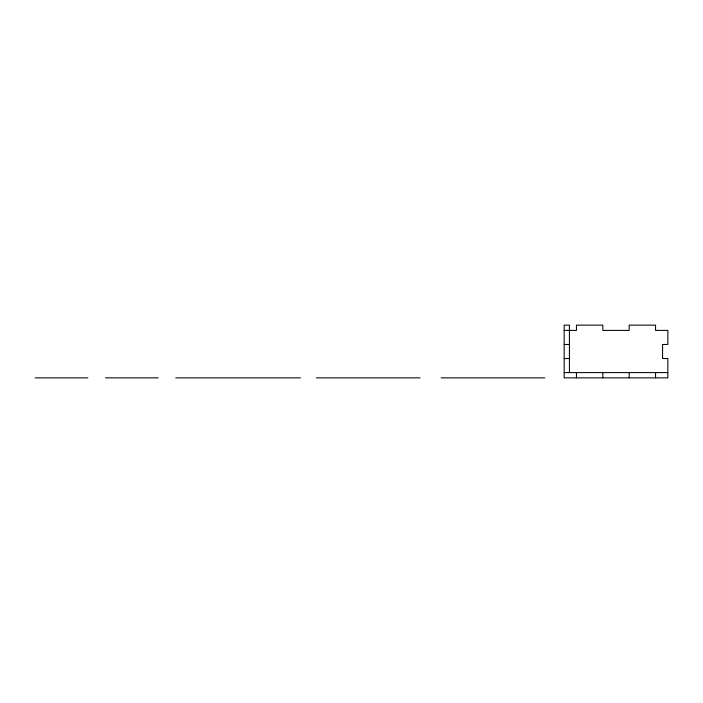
<?xml version="1.0" encoding="UTF-8"?>
<svg xmlns="http://www.w3.org/2000/svg" width="703" height="703" viewBox="0 0 703 703"><rect width="100%" height="100%" fill="white"/><g stroke="black" fill="none" stroke-linecap="round" stroke-linejoin="round"><path stroke-width="1.05" d="M564.158 330.41L576.46 330.41L576.46 325.137L602.822 325.137L602.822 330.41L629.185 330.41L629.185 325.137L655.548 325.137L655.548 330.41L667.85 330.41L667.85 344.47L662.577 344.47L662.577 358.53L667.85 358.53L667.85 377.863L564.158 377.863L564.158 325.137L569.43 325.137L569.43 372.59M564.158 344.47L569.43 344.47M564.158 358.53L569.43 358.53M564.158 372.59L667.85 372.59M35.15 377.863L87.875 377.863M105.45 377.863L158.175 377.863M175.75 377.863L300.533 377.863M316.35 377.863L420.043 377.863M441.132 377.863L544.825 377.863M655.548 372.59L655.548 377.863M629.185 372.59L629.185 377.863M602.822 372.59L602.822 377.863M576.46 372.59L576.46 377.863"/></g></svg>
